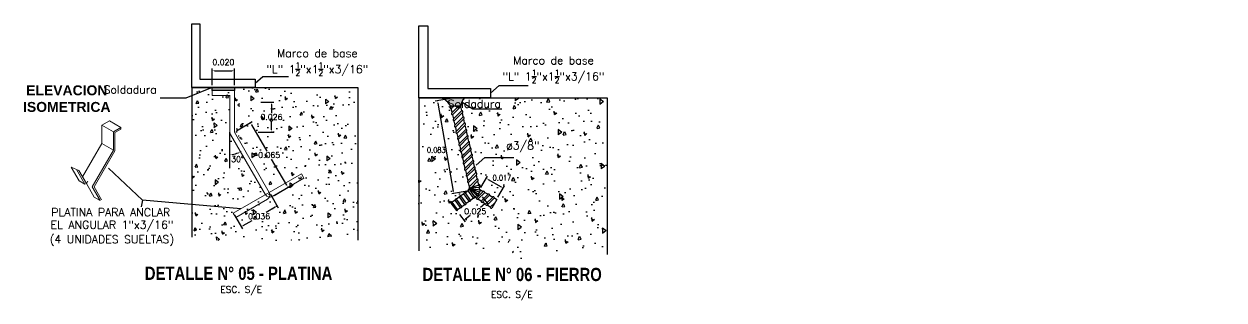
# Model space of a CAD drawing. Header units: metres. Extents: x -90 to 2507, y -28 to 972.
# Drawn here: x 170.99 to 172.041, y 190.063 to 190.305 of the extents above; entities that cross this region are included whole.
import ezdxf
from ezdxf.enums import TextEntityAlignment as Align

# ---------------------------------------------------------------- set-up
doc = ezdxf.new("R2010")
doc.units = ezdxf.units.M
doc.linetypes.add('CENTER', pattern=[50.8, 31.75, -6.35, 6.35, -6.35])
for name, color, linetype in [('ACHURADOS', 254, 'Continuous'), ('G-achurado', 9, 'Continuous'), ('G-acotado', 8, 'Continuous'), ('G-ejes', 9, 'CENTER'), ('G-textos-notas', 7, 'Continuous'), ('G-textos-titulos', 4, 'Continuous')]:
    doc.layers.add(name, color=color, linetype=linetype)
doc.layers.add('PLATINA', color=7, linetype='Continuous', lineweight=20)
doc.styles.add('01COTAS', font='romans.shx')
doc.styles.add('1-NOTAS', font='romans.shx', dxfattribs={"height": 0.002})
doc.styles.add('1-TITULO', font='arialbd.ttf', dxfattribs={"height": 0.004})
doc.styles.add('5-NOTAS', font='romans.shx', dxfattribs={"height": 0.01})
doc.dimstyles.new('DIM-1-CORTE', dxfattribs={"dimscale": 0.001, "dimtxt": 2, "dimasz": 2, "dimexe": 2, "dimexo": 2, "dimgap": 1, "dimtad": 1, "dimtih": 1, "dimtoh": 1, "dimdec": 3, "dimzin": 1, "dimdsep": 46, "dimtxsty": '01COTAS', "dimcen": 25, "dimclrd": 9, "dimclre": 9, "dimclrt": 7, "dimadec": 0, "dimazin": 0, "dimtfac": 1, "dimtdec": 3, "dimtmove": 2, "dimatfit": 3, "dimfxl": 1, "dimtolj": 1, "dimtzin": 0, "dimarcsym": 0})

# ---------------------------------------------------------------- blocks, each defined once
blk = doc.blocks.new('*D314')
at = {"layer": 'Defpoints', "color": 0, "transparency": 16777216}
for p in [(171.1957, 190.2368), (171.1933, 190.2106), (171.207, 190.2106)]:
    blk.add_point(p, dxfattribs=at)
at = {"layer": 'G-acotado', "color": 9, "lineweight": -2, "transparency": 16777216}
for p, q in [((171.1977, 190.2368), (171.209, 190.2368)), ((171.207, 190.2348), (171.207, 190.2272)), ((171.207, 190.2126), (171.207, 190.2202)), ((171.1953, 190.2106), (171.209, 190.2106))]:
    blk.add_line(p, q, dxfattribs=at)
at = {"layer": 'G-acotado', "color": 9, "transparency": 16777216}
for points in [[(171.2067, 190.2348), (171.2074, 190.2348), (171.207, 190.2368)], [(171.2067, 190.2126), (171.2074, 190.2126), (171.207, 190.2106)]]:
    blk.add_solid(points, dxfattribs=at)
at = {"layer": 'G-acotado', "color": 7, "transparency": 16777216, "insert": (171.207, 190.2237), "char_height": 0.005, "attachment_point": 5, "style": '01COTAS'}
blk.add_mtext('\\A1;0.026', dxfattribs=at)
blk = doc.blocks.new('*D315')
at = {"layer": 'Defpoints', "color": 0, "transparency": 16777216}
for p in [(171.2051, 190.1577), (171.212, 190.1458), (171.1736, 190.1395)]:
    blk.add_point(p, dxfattribs=at)
at = {"layer": 'G-acotado', "color": 9, "lineweight": -2, "transparency": 16777216}
for p, q in [((171.2061, 190.156), (171.213, 190.1441)), ((171.2102, 190.1448), (171.2023, 190.1402)), ((171.1746, 190.1378), (171.1815, 190.1259)), ((171.1822, 190.1286), (171.1901, 190.1332))]:
    blk.add_line(p, q, dxfattribs=at)
at = {"layer": 'G-acotado', "color": 9, "transparency": 16777216}
for points in [[(171.2101, 190.1451), (171.2104, 190.1445), (171.212, 190.1458)], [(171.182, 190.1289), (171.1824, 190.1283), (171.1805, 190.1276)]]:
    blk.add_solid(points, dxfattribs=at)
at = {"layer": 'G-acotado', "color": 7, "transparency": 16777216, "insert": (171.1962, 190.1367), "char_height": 0.005, "attachment_point": 5, "style": '01COTAS'}
blk.add_mtext('\\A1;0.036', dxfattribs=at)
blk = doc.blocks.new('*D316')
at = {"layer": 'Defpoints', "color": 0, "transparency": 16777216}
for p in [(171.1747, 190.2106), (171.2076, 190.1541), (171.2215, 190.1622)]:
    blk.add_point(p, dxfattribs=at)
at = {"layer": 'G-acotado', "color": 9, "lineweight": -2, "transparency": 16777216}
for p, q in [((171.1764, 190.2116), (171.1902, 190.2197)), ((171.1895, 190.2169), (171.2029, 190.1939)), ((171.2205, 190.1639), (171.207, 190.1869)), ((171.2094, 190.1551), (171.2232, 190.1632))]:
    blk.add_line(p, q, dxfattribs=at)
at = {"layer": 'G-acotado', "color": 9, "transparency": 16777216}
for points in [[(171.1898, 190.2171), (171.1892, 190.2168), (171.1885, 190.2187)], [(171.2207, 190.1641), (171.2202, 190.1637), (171.2215, 190.1622)]]:
    blk.add_solid(points, dxfattribs=at)
at = {"layer": 'G-acotado', "color": 7, "transparency": 16777216, "insert": (171.205, 190.1904), "char_height": 0.005, "attachment_point": 5, "style": '01COTAS'}
blk.add_mtext('\\A1;0.065', dxfattribs=at)
blk = doc.blocks.new('*D317')
at = {"layer": 'Defpoints', "color": 0, "transparency": 16777216}
for p in [(171.1706, 190.2106), (171.1712, 190.2085), (171.1738, 190.1911), (171.2017, 190.1557), (171.1706, 190.1415)]:
    blk.add_point(p, dxfattribs=at)
at = {"layer": 'G-acotado', "color": 9, "lineweight": -2, "transparency": 16777216}
blk.add_arc((171.1706, 190.2096), 0.0187, 276.1269, 293.8731, dxfattribs=at)
at = {"layer": 'G-acotado', "color": 9, "transparency": 16777216}
for points in [[(171.1726, 190.1906), (171.1726, 190.1913), (171.1706, 190.1908)], [(171.178, 190.1927), (171.1783, 190.1921), (171.18, 190.1933)]]:
    blk.add_solid(points, dxfattribs=at)
at = {"layer": 'G-acotado', "color": 7, "transparency": 16777216, "insert": (171.1773, 190.1868), "char_height": 0.005, "attachment_point": 5, "style": '01COTAS'}
blk.add_mtext('\\A1;30°', dxfattribs=at)
blk = doc.blocks.new('*D318')
at = {"layer": 'Defpoints', "color": 0, "transparency": 16777216}
for p in [(171.1747, 190.2643), (171.1551, 190.2497), (171.1747, 190.2497)]:
    blk.add_point(p, dxfattribs=at)
at = {"layer": 'G-acotado', "color": 9, "lineweight": -2, "transparency": 16777216}
for p, q in [((171.1551, 190.2517), (171.1551, 190.2663)), ((171.1571, 190.2643), (171.1727, 190.2643)), ((171.1747, 190.2517), (171.1747, 190.2663))]:
    blk.add_line(p, q, dxfattribs=at)
at = {"layer": 'G-acotado', "color": 9, "transparency": 16777216}
for points in [[(171.1571, 190.2646), (171.1571, 190.2639), (171.1551, 190.2643)], [(171.1727, 190.2646), (171.1727, 190.2639), (171.1747, 190.2643)]]:
    blk.add_solid(points, dxfattribs=at)
at = {"layer": 'G-acotado', "color": 7, "transparency": 16777216, "insert": (171.1649, 190.2718), "char_height": 0.005, "attachment_point": 5, "style": '01COTAS'}
blk.add_mtext('\\A1;0.020', dxfattribs=at)
blk = doc.blocks.new('*D545')
at = {"layer": 'Defpoints', "color": 0, "transparency": 16777216}
for p in [(171.3524, 190.238), (171.3673, 190.2406), (171.3817, 190.1594)]:
    blk.add_point(p, dxfattribs=at)
at = {"layer": 'G-acotado', "color": 9, "lineweight": -2, "transparency": 16777216}
for p, q in [((171.3653, 190.2403), (171.3504, 190.2376)), ((171.3665, 190.1587), (171.3528, 190.236)), ((171.3797, 190.159), (171.3649, 190.1564))]:
    blk.add_line(p, q, dxfattribs=at)
at = {"layer": 'G-acotado', "color": 9, "transparency": 16777216}
for points in [[(171.3531, 190.2361), (171.3524, 190.2359), (171.3524, 190.238)], [(171.3668, 190.1588), (171.3662, 190.1586), (171.3668, 190.1567)]]:
    blk.add_solid(points, dxfattribs=at)
at = {"layer": 'G-acotado', "color": 7, "transparency": 16777216, "insert": (171.3513, 190.1948), "char_height": 0.005, "attachment_point": 5, "style": '01COTAS'}
blk.add_mtext('\\A1;{\\W0.8;0.083}', dxfattribs=at)
blk = doc.blocks.new('*D546')
at = {"layer": 'Defpoints', "color": 0, "transparency": 16777216}
for p in [(171.3894, 190.1602), (171.41, 190.1616), (171.4043, 190.1516)]:
    blk.add_point(p, dxfattribs=at)
at = {"layer": 'G-acotado', "color": 9, "lineweight": -2, "transparency": 16777216}
for p, q in [((171.3903, 190.1619), (171.396, 190.1718)), ((171.3967, 190.1691), (171.4082, 190.1625)), ((171.4053, 190.1534), (171.411, 190.1633))]:
    blk.add_line(p, q, dxfattribs=at)
at = {"layer": 'G-acotado', "color": 9, "transparency": 16777216}
for points in [[(171.3969, 190.1694), (171.3966, 190.1688), (171.395, 190.1701)], [(171.4084, 190.1628), (171.4081, 190.1623), (171.41, 190.1616)]]:
    blk.add_solid(points, dxfattribs=at)
at = {"layer": 'G-acotado', "color": 7, "transparency": 16777216, "insert": (171.4088, 190.1705), "char_height": 0.005, "attachment_point": 5, "style": '01COTAS'}
blk.add_mtext('\\A1;{\\W0.8;0.017}', dxfattribs=at)
blk = doc.blocks.new('*D319')
at = {"layer": 'Defpoints', "color": 0, "transparency": 16777216}
for p in [(171.3903, 190.1554), (171.3703, 190.14), (171.3754, 190.1334)]:
    blk.add_point(p, dxfattribs=at)
at = {"layer": 'G-acotado', "color": 9, "lineweight": -2, "transparency": 16777216}
for p, q in [((171.3915, 190.1538), (171.3966, 190.1472)), ((171.3938, 190.1476), (171.3899, 190.1446)), ((171.3715, 190.1384), (171.3766, 190.1318)), ((171.377, 190.1346), (171.3809, 190.1376))]:
    blk.add_line(p, q, dxfattribs=at)
at = {"layer": 'G-acotado', "color": 9, "transparency": 16777216}
for points in [[(171.3936, 190.1478), (171.394, 190.1473), (171.3954, 190.1488)], [(171.3768, 190.1349), (171.3772, 190.1343), (171.3754, 190.1334)]]:
    blk.add_solid(points, dxfattribs=at)
at = {"layer": 'G-acotado', "color": 7, "transparency": 16777216, "insert": (171.3854, 190.1411), "char_height": 0.005, "attachment_point": 5, "style": '01COTAS'}
blk.add_mtext('\\A1;0.025', dxfattribs=at)

msp = doc.modelspace()

# ---------------------------------------------------------------- hatches: boundary and pattern name
h = msp.add_hatch(color=254)
h.dxf.hatch_style = 1
h.paths.add_polyline_path([(171.1747, 190.2497), (171.1551, 190.2497), (171.1551, 190.247), (171.1747, 190.247)])
h = msp.add_hatch(color=254)
h.dxf.hatch_style = 1
h.paths.add_polyline_path([(171.3555, 190.2406, -0.187304), (171.3637, 190.2332), (171.3729, 190.2332, -0.196459), (171.3762, 190.2406)])
h = msp.add_hatch()
h.set_pattern_fill('ANGLE', color=8)
h.set_pattern_definition([(0, (1.2646, -0.048), (0, 6.985), [5.08, -1.905]), (90, (1.2646, -0.048), (-6.985, 4e-16), [5.08, -1.905])])
h.paths.add_polyline_path([(172.0234, 190.2035), (172.0108, 190.2035, -0.187304), (172.0158, 190.199), (172.0158, 190.1988), (172.0214, 190.1988, -0.20147)])
h = msp.add_hatch()
h.set_pattern_fill('ANGLE', color=8)
h.set_pattern_definition([(0, (1.282, -0.058), (0, 6.985), [5.08, -1.905]), (90, (1.282, -0.058), (-6.985, 4e-16), [5.08, -1.905])])
h.paths.add_polyline_path([(172.0409, 190.1934), (172.0283, 190.1934, -0.187304), (172.0333, 190.1888), (172.0333, 190.1887), (172.0389, 190.1887, -0.20147)])
at = {"layer": 'G-achurado'}
h = msp.add_hatch(dxfattribs=at)
h.set_pattern_fill('AR-CONC', color=256, scale=0.000145505, angle=45, style=0)
h.set_pattern_definition([(95, (-78.80841, -84.187273), (0.0203844844, 0.0171046148), [0.002771872, -0.0304905911]), (40, (-78.80841, -84.187273), (-0.023283499, 0.0160312745), [0.0022174975, -0.0243925579]), (145.451445, (-78.806712, -84.185848), (-0.002899014, 0.0331358885), [0.0023557286, -0.0259130366]), (91.1842, (-78.813638, -84.182047), (0.0322163168, 0.0235650455), [0.004157808, -0.0457358867]), (141.635558, (-78.810953, -84.180083), (-0.001031139, 0.0498830383), [0.0035335944, -0.03886959]), (36.184151, (-78.813638, -84.182047), (-0.001031139, 0.0498830383), [0.0033262415, -0.0365886703]), (66, (-78.809718, -84.18074), (0.0261210703, 0.0050774217), [0.002771872, -0.0304905911]), (11, (-78.809718, -84.18074), (-0.0125919996, 0.0253093286), [0.0022174975, -0.0243924729]), (116.451445, (-78.80754, -84.180317), (0.0135290706, 0.0303867503), [0.0023557286, -0.025912992]), (82.5, (-78.808411, -84.187273), (-0.00838188882, 0.00901744699), [0, -0.02409680655, 0, -0.0247620558, 0, -0.0244848686]), (52.5, (-78.808411, -84.187273), (-0.00343242534, 0.0171822593), [0, -0.01411806764, 0, -0.02354243216, 0, -0.0093319688]), (12.5, (-78.814239, -84.193101), (0.01454001246, 0.01336117863), [0, -0.00923957306, 0, -0.02882746796, 0, -0.0382518325]), (2.5, (-78.816852, -84.195714), (0.0126245895, 0.0178567325), [0, -0.012011445, 0, -0.0191443954, 0, -0.0271643448])])
h.paths.add_polyline_path([(171.2005, 190.2243), (171.2136, 190.2243), (171.2136, 190.2286), (171.2005, 190.2286)], flags=24)
h.paths.add_polyline_path([(171.1897, 190.1373), (171.2028, 190.1373), (171.2028, 190.1416), (171.1897, 190.1416)], flags=24)
h.paths.add_polyline_path([(171.1984, 190.191), (171.2115, 190.191), (171.2115, 190.1953), (171.1984, 190.1953)], flags=24)
h.paths.add_polyline_path([(171.1752, 190.1858), (171.1815, 190.1894), (171.1794, 190.1932), (171.1731, 190.1896)], flags=24)
edge = h.paths.add_edge_path()
edge.add_line((171.1372, 190.1157), (171.2827, 190.1157))
edge.add_line((171.2827, 190.1157), (171.2827, 190.2497))
edge.add_line((171.2827, 190.2497), (171.1747, 190.2497))
edge.add_line((171.1747, 190.2497), (171.1747, 190.2131))
edge.add_line((171.1747, 190.2131), (171.2051, 190.1604))
edge.add_line((171.2051, 190.1604), (171.2332, 190.1766))
edge.add_line((171.2332, 190.1766), (171.2354, 190.1729))
edge.add_line((171.2354, 190.1729), (171.2076, 190.1569))
edge.add_arc((171.2055, 190.1606), 0.00437, 266.7769, 300, ccw=False)
edge.add_arc((171.2013, 190.1582), 0.00437, 300, 333.2231, ccw=False)
edge.add_line((171.2035, 190.1545), (171.1758, 190.1385))
edge.add_line((171.1758, 190.1385), (171.1736, 190.1422))
edge.add_line((171.1736, 190.1422), (171.2017, 190.1584))
edge.add_line((171.2017, 190.1584), (171.1712, 190.2113))
edge.add_arc((171.175, 190.2135), 0.00437, 180, 210, ccw=False)
edge.add_line((171.1706, 190.2135), (171.1706, 190.2454))
edge.add_line((171.1706, 190.2454), (171.155, 190.2454))
edge.add_line((171.155, 190.2454), (171.1551, 190.2497))
edge.add_line((171.1551, 190.2497), (171.1372, 190.2497))
edge.add_line((171.1372, 190.2497), (171.1372, 190.1157))
h = msp.add_hatch(dxfattribs=at)
h.set_pattern_fill('AR-CONC', color=256, scale=0.000164843, angle=45, style=0)
h.set_pattern_definition([(95, (-112.191748, -123.295706), (0.0230935786, 0.019377815), [0.0031402532, -0.034542785]), (40, (-112.191748, -123.295706), (-0.0263778718, 0.018161828), [0.0025122026, -0.0276343243]), (145.451445, (-112.189823, -123.29409), (-0.0032842923, 0.037539642), [0.0026688046, -0.0293568744]), (91.1842, (-112.19767, -123.289784), (0.0364978594, 0.0266968357), [0.00471038, -0.0518141776]), (141.635558, (-112.194627, -123.28756), (-0.001168177, 0.056512485), [0.0040032085, -0.0440353514]), (36.184151, (-112.19767, -123.289784), (-0.001168177, 0.056512485), [0.0037682984, -0.041451298]), (66, (-112.193228, -123.288304), (0.0295925558, 0.0057522101), [0.0031402532, -0.034542785]), (11, (-112.193228, -123.288304), (-0.014265474, 0.0286729337), [0.0025122026, -0.027634228]), (116.451445, (-112.190762, -123.287825), (0.0153270816, 0.0344251439), [0.0026688046, -0.0293568238]), (82.5, (-112.191748, -123.295706), (-0.0094958403, 0.01021586403), [0, -0.0272992677, 0, -0.0280529285, 0, -0.02773890316]), (52.5, (-112.191748, -123.295706), (-0.00388859404, 0.0194657784), [0, -0.01599435624, 0, -0.0266712171, 0, -0.0105721857]), (12.5, (-112.19835, -123.302308), (0.01647237745, 0.01513687682), [0, -0.0104675106, 0, -0.03265863315, 0, -0.043335494]), (2.5, (-112.20131, -123.305269), (0.0143023951, 0.020229889), [0, -0.0136077638, 0, -0.021688682, 0, -0.0307744812])])
h.paths.add_polyline_path([(171.5008, 190.2406), (171.3762, 190.2406, 0.196459), (171.3729, 190.2332), (171.3708, 190.2332), (171.365, 190.2274), (171.3642, 190.231, -0.554985), (171.3637, 190.2327), (171.3638, 190.2328, 0.193552), (171.3555, 190.2406), (171.3359, 190.2406), (171.3359, 190.1066), (171.4088, 190.1066), (171.4254, 190.1271), (171.4101, 190.081), (171.4286, 190.1034), (171.5008, 190.1034)])
h.paths.add_polyline_path([(171.386, 190.175), (171.3852, 190.1786), (171.3781, 190.1715), (171.3789, 190.1679)], flags=16)
h.paths.add_polyline_path([(171.4043, 190.1516), (171.3998, 190.1438, -0.627171), (171.3985, 190.1447), (171.3959, 190.1464, -0.594375), (171.3945, 190.1473), (171.3918, 190.1491, -0.594375), (171.3905, 190.15), (171.3878, 190.1517, -0.594375), (171.3865, 190.1526), (171.3851, 190.1536, -0.619849), (171.3838, 190.1528), (171.3812, 190.151, -0.704689), (171.38, 190.15), (171.3774, 190.1482, -0.704689), (171.3762, 190.1472), (171.3736, 190.1454, -0.704689), (171.3724, 190.1445), (171.3699, 190.1426, -0.778268), (171.3689, 190.1419), (171.364, 190.1482), (171.364, 190.1482, -0.704689), (171.3653, 190.1491), (171.3678, 190.151, -0.704689), (171.3691, 190.1519), (171.3717, 190.1537, -0.704689), (171.3729, 190.1546), (171.3755, 190.1564, -0.704689), (171.3768, 190.1573), (171.3793, 190.1592, -0.645152), (171.3803, 190.1606, 0.071614), (171.3804, 190.1614, -0.516939), (171.3802, 190.1625), (171.3793, 190.1661), (171.3864, 190.1732), (171.3872, 190.1696, -0.524611), (171.3876, 190.1678), (171.3885, 190.164, -0.489452), (171.3889, 190.162), (171.3893, 190.1604, -0.01386), (171.3894, 190.1602), (171.3923, 190.1585, -0.594375), (171.3938, 190.1577), (171.3966, 190.1561, -0.594375), (171.398, 190.1553), (171.4008, 190.1536, -0.594375), (171.4022, 190.1528)], flags=16)
h.paths.add_polyline_path([(171.3835, 190.1859), (171.3827, 190.1895), (171.3755, 190.1823), (171.3764, 190.1787)], flags=16)
h.paths.add_polyline_path([(171.3848, 190.1804), (171.3776, 190.1733), (171.3768, 190.1769), (171.3839, 190.1841)], flags=16)
h.paths.add_polyline_path([(171.3893, 190.1579, 0.477366), (171.3894, 190.16), (171.3804, 190.1614)], flags=0)
h.paths.add_polyline_path([(171.3804, 190.1614), (171.3882, 190.1562, -0.52466), (171.3867, 190.155)], flags=0)
h.paths.add_polyline_path([(171.3811, 190.1968), (171.3803, 190.2004), (171.373, 190.1931), (171.3739, 190.1895)], flags=16)
h.paths.add_polyline_path([(171.3786, 190.2076), (171.3778, 190.2113), (171.3705, 190.2039), (171.3713, 190.2003)], flags=16)
h.paths.add_polyline_path([(171.3798, 190.2022), (171.3726, 190.1949), (171.3718, 190.1985), (171.379, 190.2058)], flags=16)
h.paths.add_polyline_path([(171.3761, 190.2185), (171.3753, 190.2221), (171.368, 190.2147), (171.3688, 190.2111)], flags=16)
h.paths.add_polyline_path([(171.3774, 190.2131), (171.3701, 190.2057), (171.3692, 190.2093), (171.3766, 190.2167)], flags=16)
h.paths.add_polyline_path([(171.3737, 190.2294), (171.3729, 190.233), (171.3654, 190.2256), (171.3663, 190.222)], flags=16)
h.paths.add_polyline_path([(171.3749, 190.224), (171.3675, 190.2165), (171.3667, 190.2202), (171.3741, 190.2276)], flags=16)
h.paths.add_polyline_path([(171.3452, 190.1923), (171.3574, 190.1923), (171.3574, 190.1973), (171.3452, 190.1973)], flags=24)
h.paths.add_polyline_path([(171.4027, 190.168), (171.4149, 190.168), (171.4149, 190.1729), (171.4027, 190.1729)], flags=24)
h.paths.add_polyline_path([(171.378, 190.1386), (171.3928, 190.1386), (171.3928, 190.1435), (171.378, 190.1435)], flags=24)
h.paths.add_polyline_path([(171.3825, 190.2312), (171.4074, 190.2312), (171.4074, 190.2361), (171.3825, 190.2361)], flags=24)

# ---------------------------------------------------------------- linework, layer by layer
at = {"color": 8, "linetype": 'Continuous'}
for p, q in [((171.3637, 190.2328), (171.3641, 190.2332)), ((171.3642, 190.231), (171.3664, 190.2332)), ((171.365, 190.2274), (171.3708, 190.2332)), ((171.3654, 190.2256), (171.3729, 190.233)), ((171.3663, 190.222), (171.3737, 190.2294)), ((171.3667, 190.2202), (171.3741, 190.2276)), ((171.3675, 190.2165), (171.3749, 190.224)), ((171.368, 190.2147), (171.3753, 190.2221)), ((171.3688, 190.2111), (171.3761, 190.2185)), ((171.3692, 190.2093), (171.3766, 190.2167)), ((171.3701, 190.2057), (171.3774, 190.2131)), ((171.3705, 190.2039), (171.3778, 190.2113)), ((171.3713, 190.2003), (171.3786, 190.2076)), ((171.3718, 190.1985), (171.379, 190.2058)), ((171.3726, 190.1949), (171.3798, 190.2022)), ((171.373, 190.1931), (171.3803, 190.2004)), ((171.3739, 190.1895), (171.3811, 190.1968)), ((171.3743, 190.1877), (171.3815, 190.195)), ((171.3751, 190.1841), (171.3823, 190.1913)), ((171.3755, 190.1823), (171.3827, 190.1895)), ((171.3764, 190.1787), (171.3835, 190.1859)), ((171.3768, 190.1769), (171.3839, 190.1841)), ((171.3776, 190.1733), (171.3848, 190.1804)), ((171.3781, 190.1715), (171.3852, 190.1786)), ((171.3789, 190.1679), (171.386, 190.175)), ((171.3793, 190.1661), (171.3864, 190.1732)), ((171.3802, 190.1625), (171.3872, 190.1696)), ((171.3817, 190.1618), (171.3876, 190.1678)), ((171.3882, 190.1639), (171.3885, 190.1641)), ((171.3762, 190.1472), (171.3717, 190.1537)), ((171.3774, 190.1482), (171.3729, 190.1546)), ((171.38, 190.15), (171.3755, 190.1564)), ((171.3812, 190.151), (171.3768, 190.1573)), ((171.3838, 190.1528), (171.3793, 190.1592)), ((171.385, 190.1538), (171.3803, 190.1606)), ((171.3865, 190.1526), (171.3923, 190.1585)), ((171.3878, 190.1517), (171.3938, 190.1577)), ((171.3894, 190.16), (171.3895, 190.1601)), ((171.3905, 190.15), (171.3966, 190.1561)), ((171.3918, 190.1491), (171.398, 190.1553)), ((171.3945, 190.1473), (171.4008, 190.1536)), ((171.3959, 190.1464), (171.4022, 190.1528)), ((171.3642, 190.1479), (171.364, 190.1482)), ((171.3699, 190.1426), (171.3653, 190.1491)), ((171.3724, 190.1445), (171.3678, 190.151)), ((171.3736, 190.1454), (171.3691, 190.1519)), ((171.3985, 190.1447), (171.4028, 190.1489))]:
    msp.add_line(p, q, dxfattribs=at)
msp.add_lwpolyline([(171.1747, 190.247), (171.1551, 190.247), (171.1551, 190.2497), (171.1747, 190.2497)], close=True)
msp.add_lwpolyline([(171.3729, 190.2332), (171.3637, 190.2332)])
at = {"color": 8}
for points in [[(171.3885, 190.164), (171.3804, 190.1614)], [(171.3889, 190.162), (171.3804, 190.1614), (171.3894, 190.16)], [(171.3804, 190.1614), (171.3893, 190.1579)], [(171.3804, 190.1614), (171.3882, 190.1562)], [(171.3804, 190.1614), (171.3867, 190.155)]]:
    msp.add_lwpolyline(points, dxfattribs=at)
at = {"color": 8, "linetype": 'Continuous'}
for centre, radius, start, end in [((171.3645, 190.232), 0.00106, 132.4859, 253.8327), ((171.3657, 190.2266), 0.00106, 132.4859, 253.8327), ((171.367, 190.2212), 0.00106, 132.4859, 253.8327), ((171.3683, 190.2158), 0.00106, 132.4859, 253.8327), ((171.3695, 190.2104), 0.00106, 132.4859, 253.8327), ((171.3708, 190.205), 0.00106, 132.4859, 253.8327), ((171.372, 190.1996), 0.00106, 132.4859, 253.8327), ((171.3733, 190.1941), 0.00106, 132.4859, 253.8327), ((171.3746, 190.1887), 0.00106, 132.4859, 253.8327), ((171.3758, 190.1833), 0.00106, 132.4859, 253.8327), ((171.3771, 190.1779), 0.00106, 132.4859, 253.8327), ((171.3784, 190.1725), 0.00106, 132.4859, 253.8327), ((171.3796, 190.1671), 0.00106, 132.4859, 253.8327), ((171.3725, 190.1539), 0.000834, 55.1379, 195.8257), ((171.3763, 190.1567), 0.000834, 55.1379, 195.8257), ((171.3801, 190.1597), 0.000927, 80.9874, 212.3001), ((171.3807, 190.162), 0.000685, 135.6056, 248.6235), ((171.3842, 190.1535), 0.000834, 236.0923, 16.7801), ((171.3648, 190.1485), 0.000834, 55.1379, 195.8257), ((171.3686, 190.1512), 0.000834, 55.1379, 195.8257), ((171.3693, 190.1423), 0.000631, 230.3198, 21.8897), ((171.3728, 190.1451), 0.000834, 236.0923, 16.7801), ((171.3766, 190.1479), 0.000834, 236.0923, 16.7801), ((171.3804, 190.1507), 0.000834, 236.0923, 16.7801)]:
    msp.add_arc(centre, radius, start, end, dxfattribs=at)
at = {"color": 8}
for centre, radius, start, end in [((171.3733, 190.2283), 0.00113, 317.3868, 68.1147), ((171.3745, 190.2229), 0.00113, 317.3868, 68.1147), ((171.3757, 190.2175), 0.00113, 317.3868, 68.1147), ((171.377, 190.212), 0.00113, 317.3868, 68.1147), ((171.3782, 190.2066), 0.00113, 317.3868, 68.1147), ((171.3794, 190.2012), 0.00113, 317.3868, 68.1147), ((171.3807, 190.1957), 0.00113, 317.3868, 68.1147), ((171.3819, 190.1903), 0.00113, 317.3868, 68.1147), ((171.3831, 190.1848), 0.00113, 317.3868, 68.1147), ((171.3843, 190.1794), 0.00113, 317.3868, 68.1147), ((171.3856, 190.174), 0.00113, 317.3868, 68.1147), ((171.3868, 190.1685), 0.00113, 317.3868, 68.1147), ((171.388, 190.1628), 0.00127, 320.5917, 64.9098), ((171.3874, 190.1526), 0.000927, 175.0855, 297.9903), ((171.3871, 190.1561), 0.00116, 251.5854, 2.3223), ((171.3885, 190.159), 0.00135, 305.0255, 47.0983), ((171.3928, 190.1577), 0.000927, 358.9266, 121.8314), ((171.3971, 190.1553), 0.000927, 358.9266, 121.8314), ((171.4013, 190.1529), 0.000927, 358.9266, 121.8314), ((171.3914, 190.1499), 0.000927, 175.0855, 297.9903), ((171.3954, 190.1473), 0.000927, 175.0855, 297.9903), ((171.3994, 190.1446), 0.000854, 172.1528, 300.5317)]:
    msp.add_arc(centre, radius, start, end, dxfattribs=at)
for centre, radius, start, end in [((171.3775, 190.1614), 0.00292, 343.7656, 0.1503), ((171.3851, 190.1592), 0.00439, 316.0335, 342.2318), ((171.3851, 190.1592), 0.00439, 9.892, 12.4332)]:
    msp.add_arc(centre, radius, start, end)
at = {"layer": 'ACHURADOS', "color": 7}
for points in [[(171.1925, 190.2497), (171.1372, 190.2497), (171.1372, 190.3053), (171.1442, 190.3053), (171.1442, 190.2568), (171.1927, 190.2568), (171.1927, 190.2497)], [(171.3986, 190.2406), (171.3359, 190.2406), (171.3359, 190.3035), (171.3438, 190.3035), (171.3438, 190.2487), (171.3988, 190.2487), (171.3988, 190.2406)], [(171.3637, 190.2332), (171.3637, 190.2328)], [(171.3642, 190.231), (171.365, 190.2274)], [(171.3737, 190.2294), (171.3729, 190.233)], [(171.3749, 190.224), (171.3741, 190.2276)], [(171.3654, 190.2256), (171.3663, 190.222)], [(171.3667, 190.2202), (171.3675, 190.2165)], [(171.3761, 190.2185), (171.3753, 190.2221)], [(171.3774, 190.2131), (171.3766, 190.2167)], [(171.368, 190.2147), (171.3688, 190.2111)], [(171.3692, 190.2093), (171.3701, 190.2057)], [(171.3786, 190.2076), (171.3778, 190.2113)], [(171.3798, 190.2022), (171.379, 190.2058)], [(171.3705, 190.2039), (171.3713, 190.2003)], [(171.3718, 190.1985), (171.3726, 190.1949)], [(171.3811, 190.1968), (171.3803, 190.2004)], [(171.3823, 190.1913), (171.3815, 190.195)], [(171.373, 190.1931), (171.3751, 190.1841)], [(171.3835, 190.1859), (171.3827, 190.1895)], [(171.3755, 190.1823), (171.3764, 190.1787)], [(171.3768, 190.1769), (171.3776, 190.1733)], [(171.3848, 190.1804), (171.3839, 190.1841)], [(171.386, 190.175), (171.3852, 190.1786)], [(171.3781, 190.1715), (171.3789, 190.1679)], [(171.3793, 190.1661), (171.3802, 190.1625)], [(171.3872, 190.1696), (171.3864, 190.1732)], [(171.3885, 190.164), (171.3876, 190.1678)], [(171.3717, 190.1537), (171.3691, 190.1519)], [(171.3755, 190.1564), (171.3729, 190.1546)], [(171.3793, 190.1592), (171.3768, 190.1573)], [(171.3812, 190.151), (171.3838, 190.1528)], [(171.385, 190.1538), (171.3867, 190.155)], [(171.3865, 190.1526), (171.3851, 190.1536)], [(171.3894, 190.16), (171.3889, 190.162)], [(171.3894, 190.1602), (171.3923, 190.1585)], [(171.3938, 190.1577), (171.3966, 190.1561)], [(171.398, 190.1553), (171.4008, 190.1536)], [(171.4022, 190.1528), (171.4043, 190.1516), (171.3998, 190.1438)], [(171.364, 190.1482), (171.364, 190.1482), (171.3689, 190.1419), (171.3689, 190.1419)], [(171.3678, 190.151), (171.3653, 190.1491)], [(171.3699, 190.1426), (171.3724, 190.1445)], [(171.3736, 190.1454), (171.3762, 190.1472)], [(171.3774, 190.1482), (171.38, 190.15)], [(171.3905, 190.15), (171.3878, 190.1517)], [(171.3945, 190.1473), (171.3918, 190.1491)], [(171.3985, 190.1447), (171.3959, 190.1464)]]:
    msp.add_lwpolyline(points, dxfattribs=at)
at = {"layer": 'ACHURADOS', "color": 2}
for points in [[(171.1372, 190.2497), (171.1372, 190.1185)], [(171.1374, 190.2497), (171.2827, 190.2497), (171.2827, 190.1157)], [(171.3359, 190.2406), (171.3359, 190.1066)], [(171.3361, 190.2406), (171.5008, 190.2406), (171.5008, 190.1034)]]:
    msp.add_lwpolyline(points, dxfattribs=at)
at = {"layer": 'ACHURADOS', "color": 7}
for centre, radius, start, end in [((171.35, 190.2264), 0.0153, 26.3957, 68.831), ((171.3836, 190.2329), 0.0108, 133.9503, 179.5138)]:
    msp.add_arc(centre, radius, start, end, dxfattribs=at)
at = {"layer": 'G-ejes', "color": 252, "linetype": 'CENTER', "ltscale": 0.0002}
msp.add_line((171.1706, 190.1789), (171.1706, 190.2106), dxfattribs=at)
at = {"layer": 'PLATINA'}
for p, q in [((171.1551, 190.247), (171.155, 190.2426)), ((171.155, 190.2426), (171.1706, 190.2426)), ((171.1551, 190.247), (171.1747, 190.247)), ((171.1706, 190.2426), (171.1706, 190.2107)), ((171.1747, 190.247), (171.1747, 190.2107)), ((171.0585, 190.2166), (171.0651, 190.2204)), ((171.0585, 190.2166), (171.0585, 190.2006)), ((171.0585, 190.2166), (171.0686, 190.2108)), ((171.0752, 190.2146), (171.0651, 190.2204)), ((171.0686, 190.2108), (171.0752, 190.2146)), ((171.0686, 190.2108), (171.0686, 190.1948)), ((171.0699, 190.2101), (171.0752, 190.2131)), ((171.0699, 190.2101), (171.0699, 190.1941)), ((171.0752, 190.2146), (171.0752, 190.2131)), ((171.1712, 190.2085), (171.2017, 190.1557)), ((171.1745, 190.2106), (171.2051, 190.1577)), ((171.0585, 190.2006), (171.0416, 190.1713)), ((171.0686, 190.1948), (171.05, 190.1626)), ((171.0686, 190.1948), (171.0585, 190.2006)), ((171.0699, 190.1941), (171.0517, 190.1626)), ((171.0317, 190.1797), (171.0387, 190.1677)), ((171.0384, 190.1768), (171.0317, 190.1797)), ((171.0362, 190.1778), (171.0437, 190.1648)), ((171.0384, 190.1768), (171.045, 190.1655)), ((171.2051, 190.1577), (171.2332, 190.1739)), ((171.2332, 190.1739), (171.2354, 190.1701)), ((171.0437, 190.1648), (171.0387, 190.1677)), ((171.0437, 190.1648), (171.045, 190.1655)), ((171.0462, 190.1675), (171.045, 190.1655)), ((171.045, 190.1655), (171.0519, 190.1534)), ((171.2076, 190.1541), (171.2354, 190.1701)), ((171.05, 190.1626), (171.057, 190.1505)), ((171.0517, 190.1626), (171.0582, 190.1512)), ((171.057, 190.1505), (171.0519, 190.1534)), ((171.1736, 190.1395), (171.2051, 190.1577)), ((171.1758, 190.1357), (171.2035, 190.1517)), ((171.1736, 190.1395), (171.1758, 190.1357))]:
    msp.add_line(p, q, dxfattribs=at)
for centre, start, end in [((171.175, 190.2107), 180, 210), ((171.2055, 190.1579), 210, 300), ((171.2013, 190.1555), 300, 30)]:
    msp.add_arc(centre, 0.00437, start, end, dxfattribs=at)

# ---------------------------------------------------------------- texts
at = {"layer": 'G-textos-notas'}
for s, height, style, p in [('PLATINA PARA ANCLAR', 0.007006, '5-NOTAS', (171.0663, 190.1403)), ('EL ANGULAR 1"x3/16"', 0.007006, '5-NOTAS', (171.0674, 190.1288)), ('(4 UNIDADES SUELTAS)', 0.007006, '5-NOTAS', (171.0673, 190.1161)), ('ESC. S/E', 0.00582, '1-NOTAS', (171.1805, 190.0722)), ('ESC. S/E', 0.00582, '1-NOTAS', (171.4174, 190.0678))]:
    msp.add_text(s, height=height, dxfattribs=dict(at, style=style)).set_placement(p, align=Align.MIDDLE)
at = {"layer": 'G-textos-notas', "char_height": 0.007006, "attachment_point": 2, "style": '5-NOTAS'}
for s, insert in [('\\A1;Marco de base\\P"L" 1{\\H0.7x;\\S1/2;}"x1{\\H0.7x;\\S1/2;\\H1.4286x;"}x3/16" ', (171.2471, 190.2832)), ('\\A1;Marco de base\\P"L" 1{\\H0.7x;\\S1/2;}"x1{\\H0.7x;\\S1/2;\\H1.4286x;"}x3/16" ', (171.4539, 190.2769)), ('\\pxql;Soldadura', (171.0833, 190.2513)), ('\\pxql;Soldadura', (171.3846, 190.2389)), ('ø3/8"{\\A1; }', (171.4271, 190.2023))]:
    msp.add_mtext(s, dxfattribs=dict(at, insert=insert))
at = {"layer": 'G-textos-titulos', "style": '1-TITULO', "width": 0.8}
for s, p in [('DETALLE N° 05 - PLATINA', (171.1782, 190.0868)), ('DETALLE N° 06 - FIERRO', (171.4177, 190.0858))]:
    msp.add_text(s, height=0.01164, dxfattribs=at).set_placement(p, align=Align.MIDDLE)
at = {"layer": 'G-textos-titulos', "insert": (170.981, 190.2515), "char_height": 0.00873, "attachment_point": 1, "style": '1-TITULO'}
msp.add_mtext_dynamic_manual_height_columns('\\pxqc;ELEVACION ISOMETRICA ', width=0.093657, gutter_width=9.375, heights=[0], dxfattribs=at)

# ---------------------------------------------------------------- dimensions: what is measured, and where the dimension line sits
at = {"layer": 'G-acotado', "color": 7}
dim = msp.add_linear_dim(base=(171.1747, 190.2643), p1=(171.1551, 190.2497), p2=(171.1747, 190.2497), dimstyle='DIM-1-CORTE', override={"dimtxt": 5}, dxfattribs=at)
dim.commit()
dim.dimension.update_dxf_attribs({"geometry": '*D318', "text_midpoint": (171.1649, 190.2718)})
dim = msp.add_linear_dim(base=(171.207, 190.2106), p1=(171.1957, 190.2368), p2=(171.1933, 190.2106), angle=90, dimstyle='DIM-1-CORTE', override={"dimtxt": 5}, dxfattribs=at)
dim.commit()
dim.dimension.update_dxf_attribs({"geometry": '*D314', "text_midpoint": (171.207, 190.2237)})
for base, p1, p2, angle, picture, middle in [((171.35241, 190.23797), (171.3817, 190.15936), (171.36726, 190.24061), 100.0733, '*D545', (171.35125, 190.19478)), ((171.41, 190.1616), (171.3894, 190.1602), (171.4043, 190.1516), 330.379, '*D546', (171.4088, 190.1705))]:
    dim = msp.add_linear_dim(base=base, p1=p1, p2=p2, angle=angle, text='{\\W0.8;<>}', dimstyle='DIM-1-CORTE', override={"dimtxt": 5}, dxfattribs=at)
    dim.commit()
    dim.dimension.update_dxf_attribs({"geometry": picture, "text_midpoint": middle, "dimtype": 161})
for p1, p2, distance, picture, middle in [((171.1747, 190.2106), (171.2076, 190.1541), 0.016, '*D316', (171.205, 190.1904)), ((171.1736, 190.1395), (171.2051, 190.1577), -0.0137, '*D315', (171.1962, 190.1367)), ((171.3903, 190.1554), (171.3703, 190.14), 0.0084, '*D319', (171.3854, 190.1411))]:
    dim = msp.add_aligned_dim(p1=p1, p2=p2, distance=distance, dimstyle='DIM-1-CORTE', override={"dimtxt": 5}, dxfattribs=at)
    dim.commit()
    dim.dimension.update_dxf_attribs({"geometry": picture, "text_midpoint": middle})
dim = msp.add_angular_dim_2l(base=(171.1738, 190.1911), line1=((171.1706, 190.1415), (171.1706, 190.2106)), line2=((171.1712, 190.2085), (171.2017, 190.1557)), dimstyle='DIM-1-CORTE', override={"dimtxt": 5}, dxfattribs=at)
dim.commit()
dim.dimension.update_dxf_attribs({"geometry": '*D317', "text_midpoint": (171.1773, 190.1868), "dimtype": 162})

# ---------------------------------------------------------------- leaders
for points in [[(171.1927, 190.2533), (171.1994, 190.2592), (171.2218, 190.2592)], [(171.3988, 190.2446), (171.4063, 190.2514), (171.4317, 190.2514)], [(171.3861, 190.1816), (171.3937, 190.1883), (171.4191, 190.1883)]]:
    msp.add_leader(points, dimstyle='DIM-1-CORTE', dxfattribs=at)
for points, override in [([(171.3739, 190.2367), (171.3833, 190.2309), (171.4086, 190.2309)], {"dimtad": 0}), ([(171.0643, 190.179), (171.0941, 190.151), (171.0929, 190.1451)], {"dimgap": 1, "dimtad": 0, "dimclrd": 9}), ([(171.1803, 190.1433), (171.0941, 190.151)], {"dimgap": 1, "dimtad": 0, "dimclrd": 9})]:
    msp.add_leader(points, dimstyle='DIM-1-CORTE', override=override, dxfattribs=at)
at = {"layer": 'G-textos-notas'}
msp.add_leader([(171.1551, 190.2497), (171.132, 190.2403), (171.1096, 190.2403)], dimstyle='DIM-1-CORTE', dxfattribs=at)

doc.saveas('drawing.dxf')
